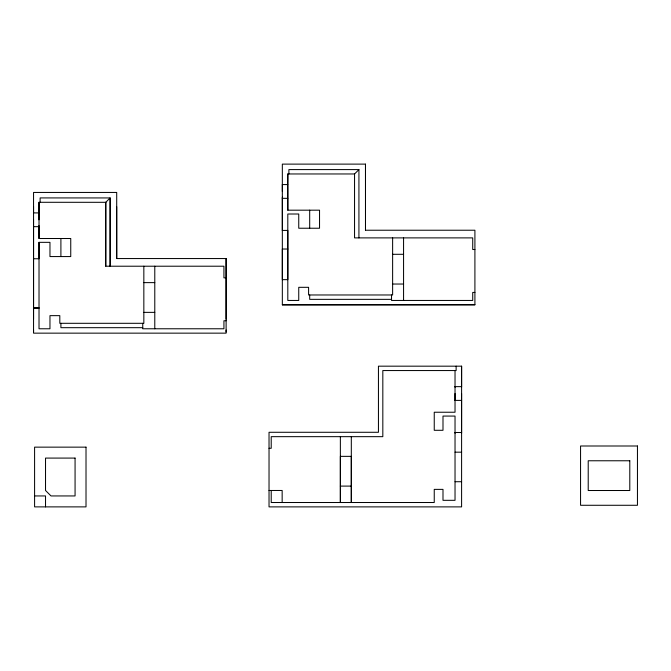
<?xml version="1.0" encoding="UTF-8"?>
<svg xmlns="http://www.w3.org/2000/svg" width="671" height="671" viewBox="0 0 671 671"><rect width="100%" height="100%" fill="white"/><g stroke="black" fill="none" stroke-linecap="round" stroke-linejoin="round"><path stroke-width="1.01" d="M33.55 213.001L33.55 192.443L116.704 192.443L116.704 258.553L226.119 258.553L226.119 333.151L33.55 333.151L33.55 219.803M33.55 331.977L33.55 330.04M33.55 206.458L33.55 319.102M40.117 202.29L40.117 197.92L110.145 197.937L110.145 266.211L110.145 197.92L105.766 202.315L39.019 202.29L38.96 219.803M33.55 226.689L38.96 226.655L39.019 238.507L70.749 238.507L70.749 256.565L49.964 256.565L49.964 242.34L39.019 242.34L39.019 258.754L33.55 258.754M60.902 323.305L60.902 327.683L142.747 327.683M226.119 277.844L223.929 277.844L223.929 266.211L105.75 266.219L105.766 202.315M142.747 323.305L142.747 328.773L223.929 328.773L223.929 320.763L226.119 320.763M226.119 331.969L226.119 330.031M226.119 258.553L226.119 319.102M282.332 184.592L282.332 191.47M282.332 304.819L282.332 164.118L365.494 164.118L365.494 230.228L474.909 230.228L474.909 304.819L282.332 304.819L474.909 304.735M287.75 184.634L287.809 210.182L319.539 210.182L319.539 228.232L298.746 228.232L298.746 214.007L287.809 214.007L287.8 279.656L282.332 279.656L282.34 249.025L287.8 249.025M309.692 294.972L309.692 299.35L391.529 299.35M340.365 436.662L340.365 502.512L340.365 456.355L351.31 456.355L351.31 502.512L351.31 436.662M391.529 294.972L391.529 300.449L472.72 300.449L472.72 292.43L474.909 292.43M455.03 400.335L455.03 393.533M455.03 400.394L461.598 400.394L461.589 432.527L455.064 432.485M456.129 366.173L456.129 370.551L382.822 370.551L382.822 436.662L271.218 436.662L271.218 448.287L269.029 448.287M461.598 400.335L461.598 393.533M461.598 366.173L461.598 506.882L269.029 506.882L269.029 432.283L378.444 432.283L378.444 366.173L461.598 366.181L461.598 386.639L455.03 386.639M288.899 173.965L288.899 169.587L358.926 169.587L354.548 173.965L287.809 173.965L287.75 184.575L282.332 184.575M282.34 230.581L282.332 197.199M105.75 266.219L105.766 202.29M287.75 198.364L282.332 198.306M33.55 212.908L38.96 212.908M282.348 230.421L287.809 230.421L287.809 300.449L298.746 300.449L298.746 287.314L308.593 287.314L308.593 294.972L392.627 294.972L392.627 237.886M474.909 249.511L472.72 249.511L472.72 237.886L354.548 237.886L354.548 173.965M392.627 254.301L403.565 254.301M143.837 282.625L154.783 282.625M392.627 284.034L403.565 284.034M143.837 312.367L154.783 312.367M455.072 452.179L461.589 452.179M455.072 481.719L461.598 481.719M340.365 486.098L351.31 486.098M269.029 490.476L282.155 490.476L282.155 502.512M34.59 495.944L45.527 495.944L45.527 506.882M461.598 386.731L461.598 387.159M461.589 432.552L461.589 433.24M455.03 386.731L455.03 387.159M455.064 432.552L455.064 433.24M365.477 164.143L365.494 230.228M116.687 206.668L116.704 258.553M38.96 225.531L38.96 226.655M455.03 370.551L455.03 412.237L434.246 412.237L434.246 430.296L442.994 430.296L442.994 416.07L455.03 416.07L455.03 500.323L442.994 500.323L442.994 489.377L434.246 489.377L434.246 502.512L271.218 502.512L271.218 490.476M403.565 237.886L403.565 300.449M358.926 169.587L358.926 237.886M309.692 210.182L309.692 228.232M287.809 173.965L287.809 210.182M154.783 266.211L154.783 328.773M143.837 266.211L143.837 323.305L59.811 323.305L59.811 315.647L49.964 315.647L49.964 328.773L39.019 328.773L39.019 242.34M60.902 238.507L60.902 256.565M39.019 202.29L39.019 238.507M39.019 307.989L33.55 307.989L39.01 307.989M637.45 445.997L580.558 445.997L580.558 505.28L637.45 505.28L637.45 445.997M86.014 447.146L34.59 447.146L34.59 506.882L86.014 506.882L86.014 447.146M75.068 458.083L45.527 458.083L45.527 490.476L51.004 495.944L75.068 495.944L75.068 458.083M629.792 460.767L588.215 460.767L588.215 490.509L629.792 490.509L629.792 460.767"/></g></svg>
